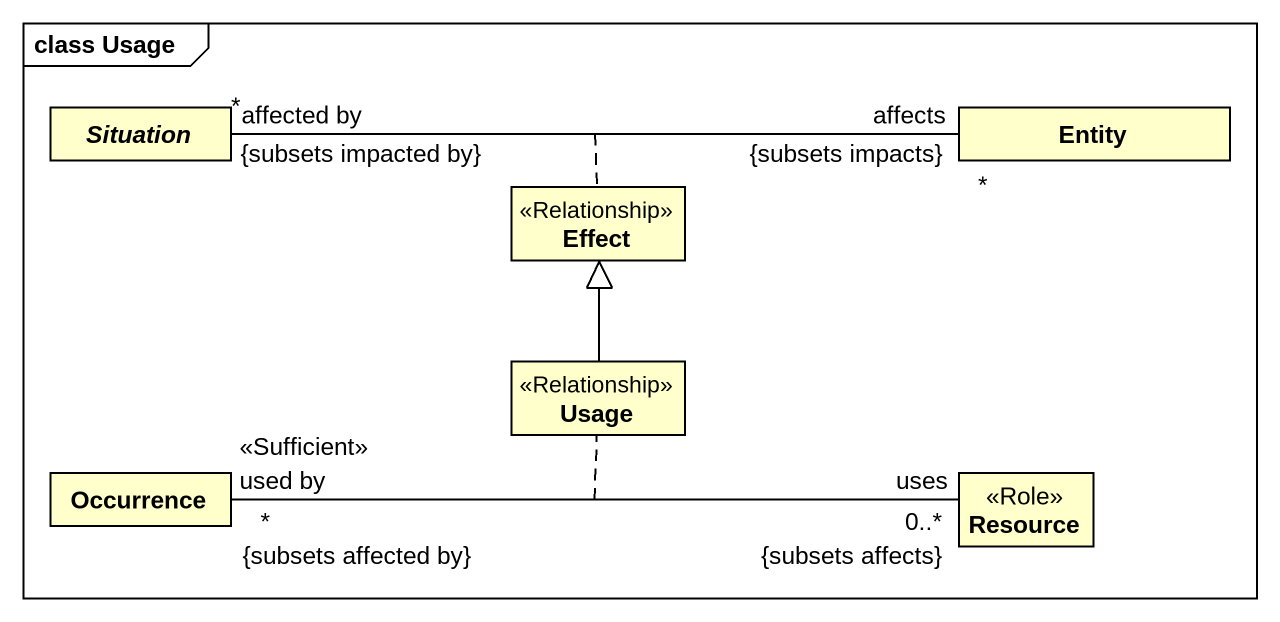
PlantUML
@startuml
mainframe class Usage
hide circle
hide empty members
abstract class Situation
class "Entity" as Entity_
class Effect <<Relationship>>
class Usage <<Relationship>>
class Occurrence
class Resource <<Role>>
Situation "affected by\n*\n{subsets impacted by}" -right- "affects\n*\n{subsets impacts}" Entity_
(Situation, Entity_) .. Effect
Usage -up-|> Effect
Occurrence "used by\n<<Sufficient>>\n*\n{subsets affected by}" -right- "uses\n0..*\n{subsets affects}" Resource
(Occurrence, Resource) .. Usage
@enduml
